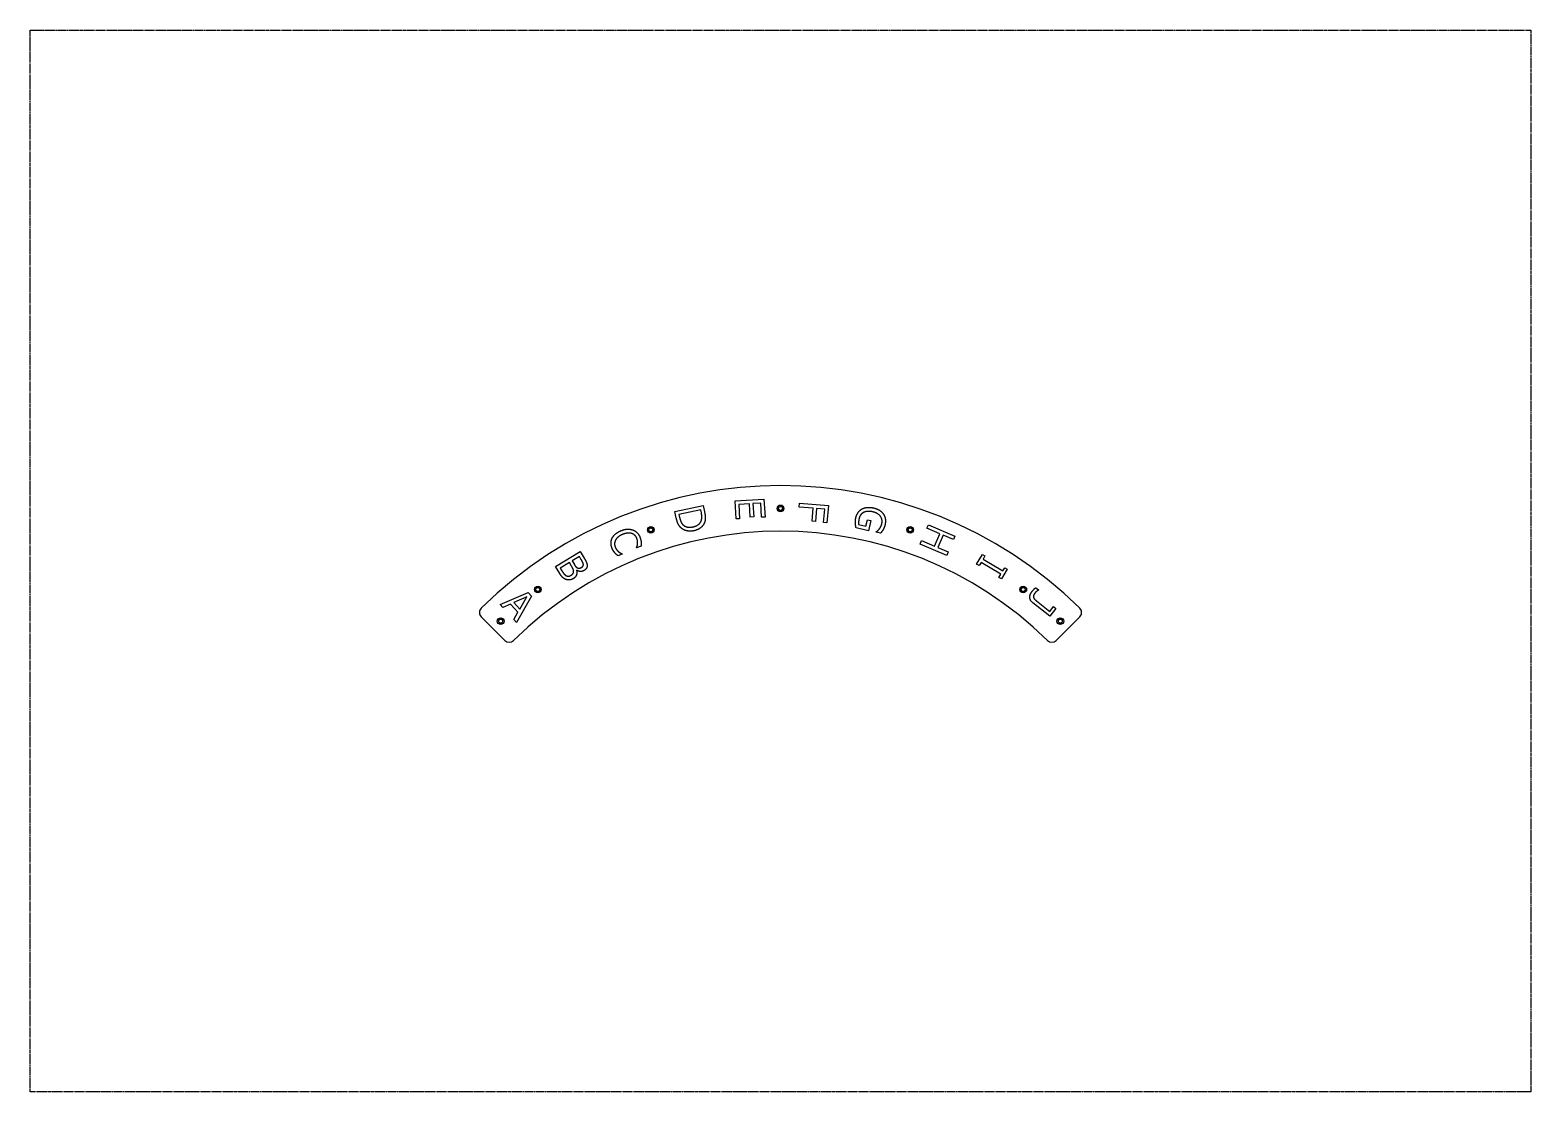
# Model space of a CAD drawing. Header units: millimetres. Extents: x 0 to 4930, y 0 to 3490.
import ezdxf

# ---------------------------------------------------------------- set-up
doc = ezdxf.new("R2010")
doc.units = ezdxf.units.MM
doc.linetypes.add('AM_ISO08W050', pattern=[18, 12, -1.5, 3, -1.5])
doc.layers.add('AM_4', color=3, linetype='Continuous', lineweight=25)
doc.layers.add('AM_7', color=4, linetype='AM_ISO08W050', lineweight=25)

msp = doc.modelspace()

# ---------------------------------------------------------------- linework, layer by layer
at = {"layer": 'AM_4'}
for p, q in [((2118.2, 1907.5), (2211.1, 1927.4)), ((2211.1, 1927.4), (2215.6, 1906.2)), ((2315.7, 1942.7), (2410.5, 1948.6)), ((2319.4, 1883.3), (2315.7, 1942.7)), ((2362.9, 1933), (2327.7, 1930.8)), ((2327.7, 1930.8), (2330.6, 1884)), ((2365.6, 1889.4), (2362.9, 1933)), ((2400.1, 1935.3), (2374.1, 1933.7)), ((2374.1, 1933.7), (2376.9, 1890.1)), ((2403, 1888.6), (2400.1, 1935.3)), ((2410.5, 1948.6), (2414.2, 1889.3)), ((2526.7, 1922.2), (2527.8, 1934.8)), ((2527.8, 1934.8), (2622.4, 1926.9)), ((2622.4, 1926.9), (2617.7, 1870.3)), ((2122.8, 1886.1), (2118.2, 1907.5)), ((2203.1, 1912.7), (2131.5, 1897.5)), ((2131.5, 1897.5), (2133.6, 1888)), ((2205.1, 1903.3), (2203.1, 1912.7)), ((2330.6, 1884), (2319.4, 1883.3)), ((2376.9, 1890.1), (2365.6, 1889.4)), ((2414.2, 1889.3), (2403, 1888.6)), ((2572.3, 1918.4), (2526.7, 1922.2)), ((2568.8, 1876.2), (2572.3, 1918.4)), ((2580, 1875.3), (2568.8, 1876.2)), ((2583.5, 1917.5), (2580, 1875.3)), ((2610.2, 1915.3), (2583.5, 1917.5)), ((2606.5, 1871.2), (2610.2, 1915.3)), ((2745.7, 1859.2), (2750.5, 1880.6)), ((2750.5, 1880.6), (2761.3, 1878.2)), ((2761.3, 1878.2), (2753.8, 1844.6)), ((2617.7, 1870.3), (2606.5, 1871.2)), ((2753.8, 1844.6), (2713.3, 1853.7)), ((2721.7, 1864.6), (2745.7, 1859.2)), ((2778.7, 1839.3), (2778.9, 1840.4)), ((2793.6, 1836), (2778.7, 1839.3)), ((2945.7, 1852.5), (2950.7, 1864.2)), ((2988.5, 1834.3), (2945.7, 1852.5)), ((2950.7, 1864.2), (3038, 1826.8)), ((2971.3, 1794.1), (2988.5, 1834.3)), ((2998.8, 1829.8), (2981.6, 1789.6)), ((3033.1, 1815.2), (2998.8, 1829.8)), ((3038, 1826.8), (3033.1, 1815.2)), ((1725.8, 1727), (1807.2, 1776.1)), ((1807.2, 1776.1), (1820.2, 1754.5)), ((1992.7, 1787.8), (1992.3, 1788.7)), ((2006.8, 1793.6), (1992.7, 1787.8)), ((2923.6, 1800.7), (2928.5, 1812.3)), ((3010.9, 1763.4), (2923.6, 1800.7)), ((2928.5, 1812.3), (2971.3, 1794.1)), ((2981.6, 1789.6), (3015.9, 1775)), ((3015.9, 1775), (3010.9, 1763.4)), ((1739.9, 1703.6), (1725.8, 1727)), ((1771.6, 1739.9), (1741.6, 1721.7)), ((1779, 1727.6), (1771.6, 1739.9)), ((1804.4, 1759.7), (1780.7, 1745.3)), ((1780.7, 1745.3), (1788.1, 1733.1)), ((1810.7, 1749.3), (1804.4, 1759.7)), ((1944.7, 1768), (1930.8, 1762.2)), ((1944.4, 1768.8), (1944.7, 1768)), ((3109.2, 1735.1), (3128.1, 1766.7)), ((3117.5, 1730.1), (3109.2, 1735.1)), ((3123.7, 1740.5), (3117.5, 1730.1)), ((3188.5, 1701.6), (3123.7, 1740.5)), ((3128.1, 1766.7), (3136.4, 1761.7)), ((3136.4, 1761.7), (3130.2, 1751.3)), ((3130.2, 1751.3), (3195, 1712.5)), ((1741.6, 1721.7), (1746.9, 1713)), ((1795.5, 1714.6), (1795.1, 1714.3)), ((3182.3, 1691.3), (3188.5, 1701.6)), ((3190.7, 1686.3), (3182.3, 1691.3)), ((3209.6, 1717.8), (3190.7, 1686.3)), ((3195, 1712.5), (3201.3, 1722.8)), ((3201.3, 1722.8), (3209.6, 1717.8)), ((1544.5, 1601.8), (1636.7, 1641.1)), ((1632, 1627), (1588.9, 1608.1)), ((1647.1, 1629.5), (1597.4, 1542.4)), ((1608.4, 1586.2), (1632, 1627)), ((1636.7, 1641.1), (1647.1, 1629.5)), ((3303.2, 1657.2), (3312.7, 1649.7)), ((3312.7, 1649.7), (3312.3, 1649.1)), ((1553, 1592.3), (1544.5, 1601.8)), ((1578.5, 1603.5), (1553, 1592.3)), ((1602.7, 1576.5), (1578.5, 1603.5)), ((1588.9, 1608.1), (1608.4, 1586.2)), ((3349.3, 1563.4), (3294.2, 1607.1)), ((3305.8, 1613.9), (3349.2, 1579.5)), ((3349.2, 1579.5), (3361.7, 1595.3)), ((3369.6, 1589), (3349.3, 1563.4)), ((3361.7, 1595.3), (3369.6, 1589)), ((1482.2, 1561.6), (1560, 1483.8)), ((1588.6, 1552.4), (1602.7, 1576.5)), ((1597.4, 1542.4), (1588.6, 1552.4)), ((3370.1, 1483.8), (3447.9, 1561.6))]:
    msp.add_line(p, q, dxfattribs=at)
for centre, radius in [((2465, 1917.9), 11), ((2465, 1917.9), 7), ((2465, 1917.9), 6.45), ((2039, 1847.5), 11), ((2039, 1847.5), 7), ((2039, 1847.5), 6.45), ((2891.1, 1847.5), 11), ((2891.1, 1847.5), 7), ((2891.1, 1847.5), 6.45), ((1667.7, 1651.1), 11), ((1667.7, 1651.1), 7), ((1667.7, 1651.1), 6.45), ((3262.4, 1651.1), 11), ((3262.4, 1651.1), 7), ((3262.4, 1651.1), 6.45), ((1545.9, 1547.3), 11), ((1545.9, 1547.3), 7), ((1545.9, 1547.3), 6.45), ((3384.1, 1547.3), 11), ((3384.1, 1547.3), 7), ((3384.1, 1547.3), 6.45)]:
    msp.add_circle(centre, radius, dxfattribs=at)
for centre, radius, start, end in [((2465, 592.9), 1400, 45.415, 134.585), ((2465, 592.9), 1250, 45.451, 134.549), ((1496.3, 1575.7), 20, 134.585, 225), ((3433.7, 1575.7), 20, 315, 45.415), ((1574.1, 1497.9), 20, 225, 314.549), ((3356, 1497.9), 20, 225.451, 315)]:
    msp.add_arc(centre, radius, start, end, dxfattribs=at)
for points in [[(2137.3, 1854.8), (2131.3, 1861), (2125.2, 1874.8), (2122.8, 1886.1)], [(2133.6, 1888), (2135.3, 1879.8), (2140.6, 1868), (2145.2, 1863.7)], [(2177.6, 1857.1), (2188.3, 1859.4), (2202, 1869.7), (2204.8, 1877.6)], [(2204.8, 1877.6), (2206.6, 1883.2), (2206.9, 1895), (2205.1, 1903.3)], [(2215.6, 1906.2), (2218.4, 1893.1), (2217.7, 1877.4), (2215.4, 1871.4)], [(2711.1, 1868.5), (2710.8, 1873.4), (2711.1, 1881.1), (2712.3, 1886.3)], [(2712.3, 1886.3), (2714.5, 1896.1), (2724.1, 1911), (2731.5, 1915.5)], [(2723, 1884.3), (2721.9, 1879.1), (2721, 1868.4), (2721.7, 1864.6)], [(2737.9, 1904.4), (2732.2, 1901.5), (2724.6, 1891.4), (2723, 1884.3)], [(2731.5, 1915.5), (2739, 1920), (2758.6, 1922.1), (2770.4, 1919.5)], [(2767.9, 1906.6), (2758.6, 1908.7), (2743.6, 1907.4), (2737.9, 1904.4)], [(2798, 1868.4), (2801, 1881.7), (2784.6, 1902.8), (2767.9, 1906.6)], [(2770.4, 1919.5), (2781.6, 1917), (2797.9, 1906.7), (2802.9, 1899.4)], [(2802.9, 1899.4), (2807.7, 1892.4), (2810.6, 1874.4), (2808.4, 1864.5)], [(1911.8, 1819.4), (1915.3, 1827.1), (1930, 1839.9), (1941.1, 1844.5)], [(1946.2, 1832.3), (1937.1, 1828.6), (1925.9, 1818.8), (1923, 1813.2)], [(1941.1, 1844.5), (1952.2, 1849), (1970.8, 1850.2), (1979.1, 1847.3)], [(1975.9, 1835.4), (1969.9, 1837.3), (1954.6, 1835.8), (1946.2, 1832.3)], [(1993, 1819.7), (1990.7, 1825.4), (1981.9, 1833.5), (1975.9, 1835.4)], [(1979.1, 1847.3), (1987.2, 1844.5), (1999.3, 1832.7), (2003, 1823.8)], [(2180.2, 1844.2), (2167.5, 1841.5), (2144.8, 1847.4), (2137.3, 1854.8)], [(2145.2, 1863.7), (2151, 1858.2), (2166.8, 1854.8), (2177.6, 1857.1)], [(2215.4, 1871.4), (2211.3, 1861.1), (2193.8, 1847.1), (2180.2, 1844.2)], [(2713.3, 1853.7), (2712.8, 1856.2), (2711.3, 1864.9), (2711.1, 1868.5)], [(2778.9, 1840.4), (2781.5, 1842.3), (2786.3, 1846.3), (2789.4, 1850.3)], [(2789.4, 1850.3), (2792.1, 1853.7), (2796.8, 1862.8), (2798, 1868.4)], [(2801.9, 1847.9), (2800.3, 1845), (2795.3, 1838), (2793.6, 1836)], [(2808.4, 1864.5), (2807.3, 1859.8), (2804, 1851.5), (2801.9, 1847.9)], [(1912, 1786.4), (1908.4, 1795), (1908.2, 1811.8), (1911.8, 1819.4)], [(1921, 1771.8), (1918.1, 1775.2), (1914.1, 1781.2), (1912, 1786.4)], [(1923, 1813.2), (1920.2, 1807.7), (1919.8, 1796), (1922.1, 1790.5)], [(1922.1, 1790.5), (1924.2, 1785.4), (1930.3, 1777.8), (1933.5, 1775.3)], [(1933.5, 1775.3), (1936.7, 1772.8), (1942.5, 1769.6), (1944.4, 1768.8)], [(1992.3, 1788.7), (1993.1, 1790.9), (1995.1, 1797.4), (1995.6, 1801.6)], [(1995.6, 1801.6), (1996, 1805.8), (1995.1, 1814.6), (1993, 1819.7)], [(2003, 1823.8), (2004.8, 1819.4), (2006.7, 1811.1), (2007.1, 1807.4)], [(2007.1, 1807.4), (2007.3, 1804.2), (2007.1, 1797.2), (2006.8, 1793.6)], [(1785.5, 1712.1), (1785.3, 1715.5), (1782.4, 1722), (1779, 1727.6)], [(1788.1, 1733.1), (1791.1, 1728), (1795.1, 1723.8), (1798.3, 1722.2)], [(1817.5, 1733.3), (1817.4, 1736.8), (1814.2, 1743.6), (1810.7, 1749.3)], [(1811.5, 1724), (1814.4, 1725.8), (1817.6, 1730.4), (1817.5, 1733.3)], [(1829.8, 1731.2), (1830.1, 1725.4), (1825, 1716.8), (1819.8, 1713.7)], [(1820.2, 1754.5), (1825.4, 1745.8), (1829.5, 1736.4), (1829.8, 1731.2)], [(1930.8, 1762.2), (1928.2, 1764.6), (1923.6, 1768.7), (1921, 1771.8)], [(1760.6, 1684.2), (1754.3, 1686.7), (1744.9, 1695.3), (1739.9, 1703.6)], [(1746.9, 1713), (1751.2, 1705.9), (1757.4, 1698.5), (1761.4, 1696.6)], [(1784.1, 1686.9), (1778, 1683.2), (1765.9, 1682.2), (1760.6, 1684.2)], [(1761.4, 1696.6), (1765.4, 1694.9), (1772.5, 1695.3), (1776.8, 1697.9)], [(1776.8, 1697.9), (1781.4, 1700.7), (1785.8, 1706.9), (1785.5, 1712.1)], [(1795.1, 1714.3), (1797.5, 1705.9), (1791.9, 1691.6), (1784.1, 1686.9)], [(1819.8, 1713.7), (1814.1, 1710.2), (1801.3, 1710.8), (1795.5, 1714.6)], [(1798.3, 1722.2), (1801.4, 1720.7), (1807.7, 1721.7), (1811.5, 1724)], [(3294.2, 1607.1), (3284.4, 1614.8), (3283.3, 1635.2), (3291.3, 1645.2)], [(3291.3, 1645.2), (3293.2, 1647.6), (3300.4, 1655), (3303.2, 1657.2)], [(3300.9, 1639.8), (3297.3, 1635.2), (3295, 1628), (3295.9, 1625.2)], [(3312.3, 1649.1), (3309.9, 1647.7), (3303.4, 1642.9), (3300.9, 1639.8)], [(3295.9, 1625.2), (3296.8, 1622.3), (3302, 1616.9), (3305.8, 1613.9)]]:
    msp.add_open_spline(points, degree=2, dxfattribs=at)
at = {"layer": 'AM_7'}
msp.add_lwpolyline([(0, 3490), (4930, 3490), (4930, 0), (0, 0)], close=True, dxfattribs=at)

doc.saveas('drawing.dxf')
